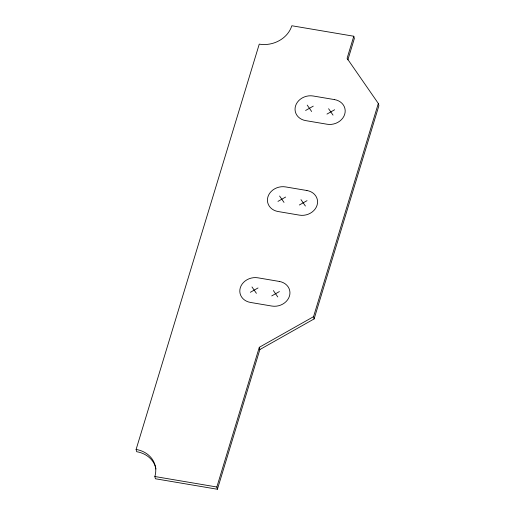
<?xml version="1.0" encoding="UTF-8"?>
<svg xmlns="http://www.w3.org/2000/svg" width="515" height="515" viewBox="0 0 515 515"><rect width="100%" height="100%" fill="white"/><g stroke="black" fill="none" stroke-linecap="round" stroke-linejoin="round"><path stroke-width="0.77" d="M155.987 469.01A26.78 22.892 -14.1 0 0 136.675 451.694L136.108 449.447L259.251 44.136A26.78 22.892 -14.1 0 0 291.812 25.75L353.799 36.237L354.365 38.483L347.876 59.837M136.108 449.447A26.78 22.892 -14.1 0 1 154.854 476.517L155.421 478.763L217.414 489.25L216.847 487.003L259.29 347.31L313.551 316.667L378.325 103.464L347.084 58.35L353.799 36.237M217.414 489.25L259.856 349.556L259.29 347.31M259.856 349.556L314.111 318.914L378.892 105.71L378.325 103.464M305.595 110.474L313.268 106.135M326.967 114.085L334.641 109.753M277.971 201.384L285.645 197.045M299.35 204.996L307.024 200.663M250.354 292.295L258.028 287.956M271.727 295.913L279.4 291.574M154.854 476.517L216.847 487.003M328.596 108.729L333.018 115.109M307.223 105.112L311.639 111.498M300.979 199.64L305.395 206.019M279.6 196.028L284.016 202.408M273.356 290.55L277.772 296.93M251.977 286.939L256.399 293.318M313.551 316.667L314.111 318.914M334.544 99.607L313.172 95.996A14.504 12.399 -14.1 0 0 295.533 105.955A14.504 12.399 -14.1 0 0 305.691 120.613L327.064 124.231A14.504 12.399 -14.1 0 0 344.702 114.272A14.504 12.399 -14.1 0 0 334.544 99.607M306.927 190.518L285.548 186.906A14.504 12.399 -14.1 0 0 267.916 196.865A14.504 12.399 -14.1 0 0 278.068 211.523L299.447 215.141A14.504 12.399 -14.1 0 0 317.079 205.182A14.504 12.399 -14.1 0 0 306.927 190.518M279.304 281.435L257.931 277.817A14.504 12.399 -14.1 0 0 240.293 287.776A14.504 12.399 -14.1 0 0 250.451 302.434L271.823 306.052A14.504 12.399 -14.1 0 0 289.462 296.093A14.504 12.399 -14.1 0 0 279.304 281.435"/></g></svg>
